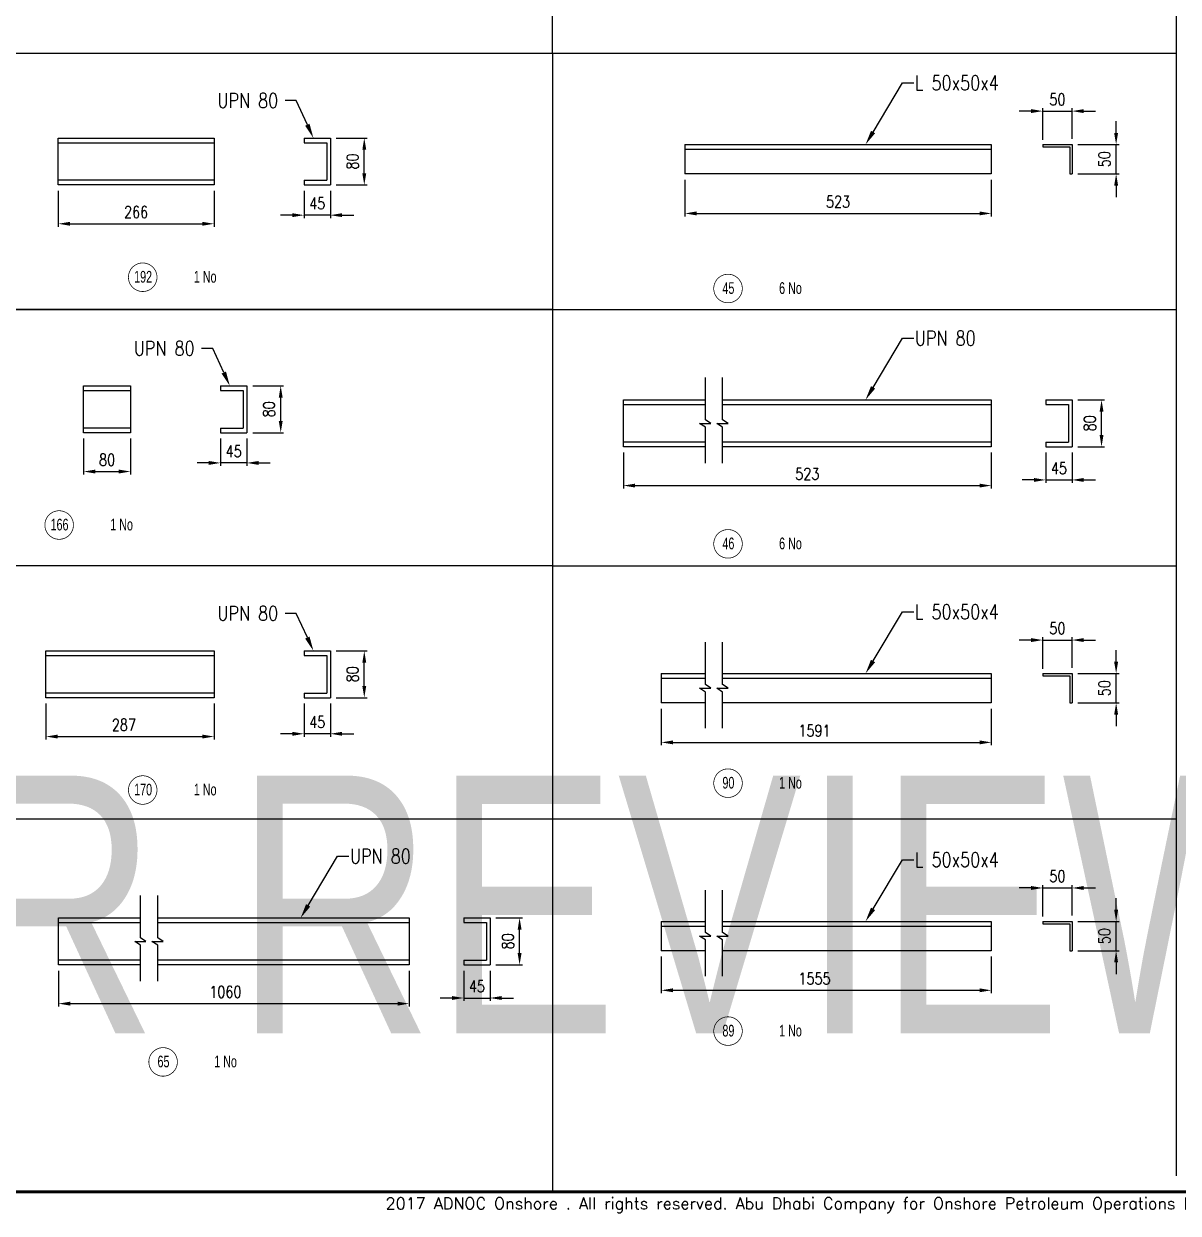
# Model space of a CAD drawing. Header units: millimetres. Extents: x 0 to 16187, y -20471 to 6290.
# Drawn here: x 1614.8 to 2008.9, y 7.7 to 413.8 of the extents above; entities that cross this region are included whole.
import ezdxf
from ezdxf import colors
from ezdxf.entities.mleader import LeaderData, LeaderLine
from ezdxf.enums import TextEntityAlignment as Align
from ezdxf.math import Vec2, Vec3

# ---------------------------------------------------------------- set-up
doc = ezdxf.new("R2018")
doc.units = ezdxf.units.MM
doc.header["$PDSIZE"] = -1
doc.layers.add('BORDER1', color=3, linetype='Continuous')
doc.layers.add('BORDER2', color=7, linetype='Continuous')
doc.styles.add('ROMANC', font='ROMANC', dxfattribs={"height": 5})
doc.styles.add('ROMANS', font='ROMANS.shx', dxfattribs={"width": 0.8})
doc.styles.add('ROMANT', font='ROMANT', dxfattribs={"height": 4})
doc.styles.add('SLDTEXTSTYLE2', font='TXT', dxfattribs={"width": 0.686449})
doc.dimstyles.new('ISO-25', dxfattribs={"dimtxt": 2.5, "dimasz": 2.5, "dimexe": 1.25, "dimexo": 0.625, "dimtad": 1, "dimtxsty": 'Standard', "dimcen": 2.5, "dimadec": 0, "dimazin": 0, "dimtfac": 1, "dimtmove": 0, "dimatfit": 3, "dimfxl": 1, "dimarcsym": 0})

# ---------------------------------------------------------------- blocks, each defined once
blk = doc.blocks.new('*U609')
at = {"layer": 'BORDER1', "color": 154, "true_color": 0x1859a9, "const_width": 1}
blk.add_lwpolyline([(1.81, 811), (1144, 811), (1144, 0), (0, 0), (0, 811)], close=True, dxfattribs=at)
at = {"layer": 'BORDER2', "color": 154, "true_color": 0x1859a9, "style": 'ROMANS'}
blk.add_text('2017 ADNOC Onshore . All rights reserved. Abu Dhabi Company for Onshore Petroleum Operations Ltd. Restricted Circulation', height=4, dxfattribs=at).set_placement((489.5, -2), align=Align.TOP_CENTER)
at = {"layer": 'BORDER2', "flags": 8}
for tag, height, style, p in [('REV-A', 3.24, 'ROMANS', (986.93, 140.25)), ('RE-A', 8.06, 'ROMANT', (1084.63, 7.17))]:
    blk.add_attdef(tag, text='', height=height, dxfattribs=dict(at, style=style)).set_placement(p, align=Align.CENTER)
at = {"layer": 'BORDER2', "style": 'ROMANS', "width": 3.830216}
blk.add_attdef('DATE-A', text='', height=3.24, dxfattribs=at).set_placement((995.51, 140.25), (1008.51, 140.25), align=Align.FIT)
at = {"layer": 'BORDER2'}
for tag, height, style, p in [('DRN-A', 3.24, 'ROMANS', (1018.38, 140.25)), ('CHD-A', 3.24, 'ROMANS', (1032.35, 140.25)), ('APD-A', 3.24, 'ROMANS', (1046.64, 140.25)), ('CONS_CONT_VEND', 4.2, 'ROMANC', (1061.39, 72.83))]:
    blk.add_attdef(tag, text='', height=height, dxfattribs=dict(at, style=style)).set_placement(p, align=Align.CENTER)
at = {"layer": 'BORDER2', "style": 'ROMANS', "width": 0.8}
for tag, p, height in [('1:X', (997.23, 122.55), 3.5), ('LOC', (1042.74, 122.55), 3.5), ('PROJ_NO', (1118.64, 122.55), 3.5), ('CONS_DRG_NO', (1011, 63), 3)]:
    blk.add_attdef(tag, p, '', height=height, dxfattribs=at)
at = {"layer": 'BORDER2', "lineweight": 30, "width": 0.8, "flags": 104}
blk.add_attdef('COMMENTS-A', text='', height=2.2, dxfattribs=at).set_placement((1055.21, 142.07), align=Align.MIDDLE_LEFT)
at = {"layer": 'BORDER2', "style": 'ROMANS', "width": 0.8}
for tag, p in [('PROJECT_TITLE_1', (1061.07, 55.35)), ('PROJECT_TITLE_2', (1061.07, 49.3))]:
    blk.add_attdef(tag, text='', height=3.5, dxfattribs=at).set_placement(p, align=Align.MIDDLE)
at = {"layer": 'BORDER2', "style": 'ROMANT', "width": 0.8}
for tag, p in [('DRG_TITLE_1', (1061.07, 36.31)), ('DRG_TITLE_2', (1061.07, 28.31)), ('DRG_TITLE_3', (1061.07, 20.31))]:
    blk.add_attdef(tag, text='', height=5, dxfattribs=at).set_placement(p, align=Align.CENTER)
at = {"layer": 'BORDER2', "style": 'ROMANT'}
for tag, p in [('AR', (995, 7.17)), ('PA', (1011.74, 7.17)), ('DC', (1028.45, 7.17)), ('TS', (1120.84, 7.17))]:
    blk.add_attdef(tag, p, '', height=8.06, dxfattribs=at)
for tag, p in [('SRNO', (1074.7, 7.17)), ('SH', (1115.8, 7.18))]:
    blk.add_attdef(tag, text='', height=8.06, dxfattribs=at).set_placement(p, align=Align.RIGHT)
at = {"layer": 'BORDER2', "style": 'ROMANS', "flags": 2}
blk.add_attdef('TB_VERSION', text='', height=2, dxfattribs=at).set_placement((1, -1), align=Align.TOP_LEFT)
blk = doc.blocks.new('*D5364')
at = {"color": 0, "lineweight": -2}
for p, q in [((1626.57, 356.73), (1626.57, 344.48)), ((1679.77, 356.73), (1679.77, 344.48)), ((1630.57, 345.48), (1675.77, 345.48))]:
    blk.add_line(p, q, dxfattribs=at)
at = {"color": 0}
for points in [[(1630.57, 346.15), (1630.57, 344.82), (1626.57, 345.48)], [(1675.77, 344.82), (1675.77, 346.15), (1679.77, 345.48)]]:
    blk.add_solid(points, dxfattribs=at)
at = {"layer": 'Defpoints', "color": 0}
for p in [(1626.57, 358.73), (1679.77, 358.73), (1679.77, 345.48)]:
    blk.add_point(p, dxfattribs=at)
at = {"color": 0, "insert": (1653.17, 349.48), "char_height": 4, "attachment_point": 5, "style": 'ROMANS'}
blk.add_mtext('266', dxfattribs=at)
blk = doc.blocks.new('*D5365')
at = {"color": 0, "lineweight": -2}
for p, q in [((1710.49, 356.73), (1710.49, 347.42)), ((1719.49, 356.73), (1719.49, 347.42)), ((1706.49, 348.42), (1702.49, 348.42)), ((1719.49, 348.42), (1710.49, 348.42)), ((1723.49, 348.42), (1727.49, 348.42))]:
    blk.add_line(p, q, dxfattribs=at)
at = {"color": 0}
for points in [[(1706.49, 347.76), (1706.49, 349.09), (1710.49, 348.42)], [(1723.49, 349.09), (1723.49, 347.76), (1719.49, 348.42)]]:
    blk.add_solid(points, dxfattribs=at)
at = {"layer": 'Defpoints', "color": 0}
for p in [(1710.49, 358.73), (1719.49, 358.73), (1710.49, 348.42)]:
    blk.add_point(p, dxfattribs=at)
at = {"color": 0, "insert": (1714.99, 352.42), "char_height": 4, "attachment_point": 5, "style": 'ROMANS'}
blk.add_mtext('45', dxfattribs=at)
blk = doc.blocks.new('*D5366')
at = {"color": 0, "lineweight": -2}
for p, q in [((1721.49, 374.73), (1732.05, 374.73)), ((1731.05, 362.73), (1731.05, 370.73)), ((1721.49, 358.73), (1732.05, 358.73))]:
    blk.add_line(p, q, dxfattribs=at)
at = {"color": 0}
for points in [[(1731.72, 370.73), (1730.39, 370.73), (1731.05, 374.73)], [(1730.39, 362.73), (1731.72, 362.73), (1731.05, 358.73)]]:
    blk.add_solid(points, dxfattribs=at)
at = {"layer": 'Defpoints', "color": 0}
for p in [(1719.49, 374.73), (1731.05, 374.73), (1719.49, 358.73)]:
    blk.add_point(p, dxfattribs=at)
at = {"color": 0, "insert": (1727.05, 366.73), "char_height": 4, "attachment_point": 5, "rotation": 90, "style": 'ROMANS'}
blk.add_mtext('80', dxfattribs=at)
blk = doc.blocks.new('*D5367')
at = {"color": 0, "lineweight": -2}
for p, q in [((1635.24, 272.14), (1635.24, 259.89)), ((1651.24, 272.14), (1651.24, 259.89)), ((1639.24, 260.89), (1647.24, 260.89))]:
    blk.add_line(p, q, dxfattribs=at)
at = {"color": 0}
for points in [[(1639.24, 261.55), (1639.24, 260.22), (1635.24, 260.89)], [(1647.24, 260.22), (1647.24, 261.55), (1651.24, 260.89)]]:
    blk.add_solid(points, dxfattribs=at)
at = {"layer": 'Defpoints', "color": 0}
for p in [(1635.24, 274.14), (1651.24, 274.14), (1651.24, 260.89)]:
    blk.add_point(p, dxfattribs=at)
at = {"color": 0, "insert": (1643.24, 264.89), "char_height": 4, "attachment_point": 5, "style": 'ROMANS'}
blk.add_mtext('80', dxfattribs=at)
blk = doc.blocks.new('*D5368')
at = {"color": 0, "lineweight": -2}
for p, q in [((1681.96, 272.14), (1681.96, 262.83)), ((1690.96, 272.14), (1690.96, 262.83)), ((1677.96, 263.83), (1673.96, 263.83)), ((1690.96, 263.83), (1681.96, 263.83)), ((1694.96, 263.83), (1698.96, 263.83))]:
    blk.add_line(p, q, dxfattribs=at)
at = {"color": 0}
for points in [[(1677.96, 263.16), (1677.96, 264.49), (1681.96, 263.83)], [(1694.96, 264.49), (1694.96, 263.16), (1690.96, 263.83)]]:
    blk.add_solid(points, dxfattribs=at)
at = {"layer": 'Defpoints', "color": 0}
for p in [(1681.96, 274.14), (1690.96, 274.14), (1681.96, 263.83)]:
    blk.add_point(p, dxfattribs=at)
at = {"color": 0, "insert": (1686.46, 267.83), "char_height": 4, "attachment_point": 5, "style": 'ROMANS'}
blk.add_mtext('45', dxfattribs=at)
blk = doc.blocks.new('*D5369')
at = {"color": 0, "lineweight": -2}
for p, q in [((1692.96, 290.14), (1703.52, 290.14)), ((1702.52, 278.14), (1702.52, 286.14)), ((1692.96, 274.14), (1703.52, 274.14))]:
    blk.add_line(p, q, dxfattribs=at)
at = {"color": 0}
for points in [[(1703.19, 286.14), (1701.86, 286.14), (1702.52, 290.14)], [(1701.86, 278.14), (1703.19, 278.14), (1702.52, 274.14)]]:
    blk.add_solid(points, dxfattribs=at)
at = {"layer": 'Defpoints', "color": 0}
for p in [(1690.96, 290.14), (1702.52, 290.14), (1690.96, 274.14)]:
    blk.add_point(p, dxfattribs=at)
at = {"color": 0, "insert": (1698.52, 282.14), "char_height": 4, "attachment_point": 5, "rotation": 90, "style": 'ROMANS'}
blk.add_mtext('80', dxfattribs=at)
blk = doc.blocks.new('*D5370')
at = {"color": 0, "lineweight": -2}
for p, q in [((1622.37, 181.66), (1622.37, 169.41)), ((1679.77, 181.66), (1679.77, 169.41)), ((1626.37, 170.41), (1675.77, 170.41))]:
    blk.add_line(p, q, dxfattribs=at)
at = {"color": 0}
for points in [[(1626.37, 171.07), (1626.37, 169.74), (1622.37, 170.41)], [(1675.77, 169.74), (1675.77, 171.07), (1679.77, 170.41)]]:
    blk.add_solid(points, dxfattribs=at)
at = {"layer": 'Defpoints', "color": 0}
for p in [(1622.37, 183.66), (1679.77, 183.66), (1679.77, 170.41)]:
    blk.add_point(p, dxfattribs=at)
at = {"color": 0, "insert": (1648.97, 174.41), "char_height": 4, "attachment_point": 5, "style": 'ROMANS'}
blk.add_mtext('287', dxfattribs=at)
blk = doc.blocks.new('*D5371')
at = {"color": 0, "lineweight": -2}
for p, q in [((1710.49, 181.66), (1710.49, 170.35)), ((1719.49, 181.66), (1719.49, 170.35)), ((1706.49, 171.35), (1702.49, 171.35)), ((1719.49, 171.35), (1710.49, 171.35)), ((1723.49, 171.35), (1727.49, 171.35))]:
    blk.add_line(p, q, dxfattribs=at)
at = {"color": 0}
for points in [[(1706.49, 170.68), (1706.49, 172.02), (1710.49, 171.35)], [(1723.49, 172.02), (1723.49, 170.68), (1719.49, 171.35)]]:
    blk.add_solid(points, dxfattribs=at)
at = {"layer": 'Defpoints', "color": 0}
for p in [(1710.49, 183.66), (1719.49, 183.66), (1710.49, 171.35)]:
    blk.add_point(p, dxfattribs=at)
at = {"color": 0, "insert": (1714.99, 175.35), "char_height": 4, "attachment_point": 5, "style": 'ROMANS'}
blk.add_mtext('45', dxfattribs=at)
blk = doc.blocks.new('*D5372')
at = {"color": 0, "lineweight": -2}
for p, q in [((1721.49, 199.66), (1732.05, 199.66)), ((1731.05, 187.66), (1731.05, 195.66)), ((1721.49, 183.66), (1732.05, 183.66))]:
    blk.add_line(p, q, dxfattribs=at)
at = {"color": 0}
for points in [[(1731.72, 195.66), (1730.39, 195.66), (1731.05, 199.66)], [(1730.39, 187.66), (1731.72, 187.66), (1731.05, 183.66)]]:
    blk.add_solid(points, dxfattribs=at)
at = {"layer": 'Defpoints', "color": 0}
for p in [(1719.49, 199.66), (1731.05, 199.66), (1719.49, 183.66)]:
    blk.add_point(p, dxfattribs=at)
at = {"color": 0, "insert": (1727.05, 191.66), "char_height": 4, "attachment_point": 5, "rotation": 90, "style": 'ROMANS'}
blk.add_mtext('80', dxfattribs=at)
blk = doc.blocks.new('*D5495')
at = {"color": 0, "lineweight": -2}
for p, q in [((1626.65, 90.47), (1626.65, 78.22)), ((1746.43, 90.47), (1746.43, 78.22)), ((1630.65, 79.22), (1742.43, 79.22))]:
    blk.add_line(p, q, dxfattribs=at)
at = {"color": 0}
for points in [[(1630.65, 79.88), (1630.65, 78.55), (1626.65, 79.22)], [(1742.43, 78.55), (1742.43, 79.88), (1746.43, 79.22)]]:
    blk.add_solid(points, dxfattribs=at)
at = {"layer": 'Defpoints', "color": 0}
for p in [(1626.65, 92.47), (1746.43, 92.47), (1746.43, 79.22)]:
    blk.add_point(p, dxfattribs=at)
at = {"color": 0, "insert": (1683.63, 83.22), "char_height": 4, "attachment_point": 5, "style": 'ROMANS'}
blk.add_mtext('1060', dxfattribs=at)
blk = doc.blocks.new('*D5496')
at = {"color": 0, "lineweight": -2}
for p, q in [((1776, 108.47), (1785.07, 108.47)), ((1784.07, 96.47), (1784.07, 104.47)), ((1776, 92.47), (1785.07, 92.47))]:
    blk.add_line(p, q, dxfattribs=at)
at = {"color": 0}
for points in [[(1784.74, 104.47), (1783.41, 104.47), (1784.07, 108.47)], [(1783.41, 96.47), (1784.74, 96.47), (1784.07, 92.47)]]:
    blk.add_solid(points, dxfattribs=at)
at = {"layer": 'Defpoints', "color": 0}
for p in [(1774, 108.47), (1784.07, 108.47), (1774, 92.47)]:
    blk.add_point(p, dxfattribs=at)
at = {"color": 0, "insert": (1780.07, 100.47), "char_height": 4, "attachment_point": 5, "rotation": 90, "style": 'ROMANS'}
blk.add_mtext('80', dxfattribs=at)
blk = doc.blocks.new('*D5497')
at = {"color": 0, "lineweight": -2}
for p, q in [((1765, 90.47), (1765, 80.14)), ((1774, 90.47), (1774, 80.14)), ((1761, 81.14), (1757, 81.14)), ((1765, 81.14), (1774, 81.14)), ((1778, 81.14), (1782, 81.14))]:
    blk.add_line(p, q, dxfattribs=at)
at = {"color": 0}
for points in [[(1761, 80.48), (1761, 81.81), (1765, 81.14)], [(1778, 81.81), (1778, 80.48), (1774, 81.14)]]:
    blk.add_solid(points, dxfattribs=at)
at = {"layer": 'Defpoints', "color": 0}
for p in [(1765, 92.47), (1774, 92.47), (1774, 81.14)]:
    blk.add_point(p, dxfattribs=at)
at = {"color": 0, "insert": (1769.5, 85.14), "char_height": 4, "attachment_point": 5, "style": 'ROMANS'}
blk.add_mtext('45', dxfattribs=at)
blk = doc.blocks.new('*D5515')
at = {"color": 0, "lineweight": -2}
for p, q in [((1819.51, 267.34), (1819.51, 255.09)), ((1945.11, 267.34), (1945.11, 255.09)), ((1823.51, 256.09), (1941.11, 256.09))]:
    blk.add_line(p, q, dxfattribs=at)
at = {"color": 0}
for points in [[(1823.51, 256.76), (1823.51, 255.43), (1819.51, 256.09)], [(1941.11, 255.43), (1941.11, 256.76), (1945.11, 256.09)]]:
    blk.add_solid(points, dxfattribs=at)
at = {"layer": 'Defpoints', "color": 0}
for p in [(1819.51, 269.34), (1945.11, 269.34), (1945.11, 256.09)]:
    blk.add_point(p, dxfattribs=at)
at = {"color": 0, "insert": (1882.31, 260.09), "char_height": 4, "attachment_point": 5, "style": 'ROMANS'}
blk.add_mtext('523', dxfattribs=at)
blk = doc.blocks.new('*D5516')
at = {"color": 0, "lineweight": -2}
for p, q in [((1974.68, 285.34), (1983.75, 285.34)), ((1982.75, 273.34), (1982.75, 281.34)), ((1974.68, 269.34), (1983.75, 269.34))]:
    blk.add_line(p, q, dxfattribs=at)
at = {"color": 0}
for points in [[(1983.42, 281.34), (1982.09, 281.34), (1982.75, 285.34)], [(1982.09, 273.34), (1983.42, 273.34), (1982.75, 269.34)]]:
    blk.add_solid(points, dxfattribs=at)
at = {"layer": 'Defpoints', "color": 0}
for p in [(1972.68, 285.34), (1982.75, 285.34), (1972.68, 269.34)]:
    blk.add_point(p, dxfattribs=at)
at = {"color": 0, "insert": (1978.75, 277.34), "char_height": 4, "attachment_point": 5, "rotation": 90, "style": 'ROMANS'}
blk.add_mtext('80', dxfattribs=at)
blk = doc.blocks.new('*D5517')
at = {"color": 0, "lineweight": -2}
for p, q in [((1963.68, 267.34), (1963.68, 257.02)), ((1972.68, 267.34), (1972.68, 257.02)), ((1959.68, 258.02), (1955.68, 258.02)), ((1963.68, 258.02), (1972.68, 258.02)), ((1976.68, 258.02), (1980.68, 258.02))]:
    blk.add_line(p, q, dxfattribs=at)
at = {"color": 0}
for points in [[(1959.68, 257.35), (1959.68, 258.69), (1963.68, 258.02)], [(1976.68, 258.69), (1976.68, 257.35), (1972.68, 258.02)]]:
    blk.add_solid(points, dxfattribs=at)
at = {"layer": 'Defpoints', "color": 0}
for p in [(1963.68, 269.34), (1972.68, 269.34), (1972.68, 258.02)]:
    blk.add_point(p, dxfattribs=at)
at = {"color": 0, "insert": (1968.18, 262.02), "char_height": 4, "attachment_point": 5, "style": 'ROMANS'}
blk.add_mtext('45', dxfattribs=at)
blk = doc.blocks.new('*D5518')
at = {"color": 0, "lineweight": -2}
for p, q in [((1840.51, 360.52), (1840.51, 348.01)), ((1945.11, 360.52), (1945.11, 348.01)), ((1844.51, 349.01), (1941.11, 349.01))]:
    blk.add_line(p, q, dxfattribs=at)
at = {"color": 0}
for points in [[(1844.51, 349.68), (1844.51, 348.35), (1840.51, 349.01)], [(1941.11, 348.35), (1941.11, 349.68), (1945.11, 349.01)]]:
    blk.add_solid(points, dxfattribs=at)
at = {"layer": 'Defpoints', "color": 0}
for p in [(1840.51, 362.52), (1945.11, 362.52), (1945.11, 349.01)]:
    blk.add_point(p, dxfattribs=at)
at = {"color": 0, "insert": (1892.81, 353.01), "char_height": 4, "attachment_point": 5, "style": 'ROMANS'}
blk.add_mtext('523', dxfattribs=at)
blk = doc.blocks.new('*D5519')
at = {"color": 0, "lineweight": -2}
for p, q in [((1987.73, 376.52), (1987.73, 380.52)), ((1974.68, 372.52), (1988.73, 372.52)), ((1987.73, 362.52), (1987.73, 372.52)), ((1974.68, 362.52), (1988.73, 362.52)), ((1987.73, 358.52), (1987.73, 354.52))]:
    blk.add_line(p, q, dxfattribs=at)
at = {"color": 0}
for points in [[(1987.06, 376.52), (1988.4, 376.52), (1987.73, 372.52)], [(1988.4, 358.52), (1987.06, 358.52), (1987.73, 362.52)]]:
    blk.add_solid(points, dxfattribs=at)
at = {"layer": 'Defpoints', "color": 0}
for p in [(1972.68, 372.52), (1987.73, 372.52), (1972.68, 362.52)]:
    blk.add_point(p, dxfattribs=at)
at = {"color": 0, "insert": (1983.73, 367.52), "char_height": 4, "attachment_point": 5, "rotation": 90, "style": 'ROMANS'}
blk.add_mtext('50', dxfattribs=at)
blk = doc.blocks.new('*D5520')
at = {"color": 0, "lineweight": -2}
for p, q in [((1958.68, 383.95), (1954.68, 383.95)), ((1962.68, 374.17), (1962.68, 384.95)), ((1962.68, 383.95), (1972.68, 383.95)), ((1972.68, 374.52), (1972.68, 384.95)), ((1976.68, 383.95), (1980.68, 383.95))]:
    blk.add_line(p, q, dxfattribs=at)
at = {"color": 0}
for points in [[(1958.68, 383.28), (1958.68, 384.62), (1962.68, 383.95)], [(1976.68, 384.62), (1976.68, 383.28), (1972.68, 383.95)]]:
    blk.add_solid(points, dxfattribs=at)
at = {"layer": 'Defpoints', "color": 0}
for p in [(1972.68, 383.95), (1962.68, 372.17), (1972.68, 372.52)]:
    blk.add_point(p, dxfattribs=at)
at = {"color": 0, "insert": (1967.68, 387.95), "char_height": 4, "attachment_point": 5, "style": 'ROMANS'}
blk.add_mtext('50', dxfattribs=at)
blk = doc.blocks.new('*D5522')
at = {"color": 0, "lineweight": -2}
for p, q in [((1832.46, 179.92), (1832.46, 167.42)), ((1945.11, 179.92), (1945.11, 167.42)), ((1836.46, 168.42), (1941.11, 168.42))]:
    blk.add_line(p, q, dxfattribs=at)
at = {"color": 0}
for points in [[(1836.46, 169.08), (1836.46, 167.75), (1832.46, 168.42)], [(1941.11, 167.75), (1941.11, 169.08), (1945.11, 168.42)]]:
    blk.add_solid(points, dxfattribs=at)
at = {"layer": 'Defpoints', "color": 0}
for p in [(1832.46, 181.92), (1945.11, 181.92), (1945.11, 168.42)]:
    blk.add_point(p, dxfattribs=at)
at = {"color": 0, "insert": (1884.76, 172.42), "char_height": 4, "attachment_point": 5, "style": 'ROMANS'}
blk.add_mtext('1591', dxfattribs=at)
blk = doc.blocks.new('*D5523')
at = {"color": 0, "lineweight": -2}
for p, q in [((1987.73, 195.92), (1987.73, 199.92)), ((1974.68, 191.92), (1988.73, 191.92)), ((1987.73, 181.92), (1987.73, 191.92)), ((1974.68, 181.92), (1988.73, 181.92)), ((1987.73, 177.92), (1987.73, 173.92))]:
    blk.add_line(p, q, dxfattribs=at)
at = {"color": 0}
for points in [[(1987.06, 195.92), (1988.4, 195.92), (1987.73, 191.92)], [(1988.4, 177.92), (1987.06, 177.92), (1987.73, 181.92)]]:
    blk.add_solid(points, dxfattribs=at)
at = {"layer": 'Defpoints', "color": 0}
for p in [(1972.68, 191.92), (1987.73, 191.92), (1972.68, 181.92)]:
    blk.add_point(p, dxfattribs=at)
at = {"color": 0, "insert": (1983.73, 186.92), "char_height": 4, "attachment_point": 5, "rotation": 90, "style": 'ROMANS'}
blk.add_mtext('50', dxfattribs=at)
blk = doc.blocks.new('*D5524')
at = {"color": 0, "lineweight": -2}
for p, q in [((1958.68, 203.35), (1954.68, 203.35)), ((1962.68, 193.57), (1962.68, 204.35)), ((1962.68, 203.35), (1972.68, 203.35)), ((1972.68, 193.92), (1972.68, 204.35)), ((1976.68, 203.35), (1980.68, 203.35))]:
    blk.add_line(p, q, dxfattribs=at)
at = {"color": 0}
for points in [[(1958.68, 202.68), (1958.68, 204.02), (1962.68, 203.35)], [(1976.68, 204.02), (1976.68, 202.68), (1972.68, 203.35)]]:
    blk.add_solid(points, dxfattribs=at)
at = {"layer": 'Defpoints', "color": 0}
for p in [(1972.68, 203.35), (1962.68, 191.57), (1972.68, 191.92)]:
    blk.add_point(p, dxfattribs=at)
at = {"color": 0, "insert": (1967.68, 207.35), "char_height": 4, "attachment_point": 5, "style": 'ROMANS'}
blk.add_mtext('50', dxfattribs=at)
blk = doc.blocks.new('*D5525')
at = {"color": 0, "lineweight": -2}
for p, q in [((1832.46, 95.28), (1832.46, 82.77)), ((1945.11, 95.28), (1945.11, 82.77)), ((1836.46, 83.77), (1941.11, 83.77))]:
    blk.add_line(p, q, dxfattribs=at)
at = {"color": 0}
for points in [[(1836.46, 84.44), (1836.46, 83.11), (1832.46, 83.77)], [(1941.11, 83.11), (1941.11, 84.44), (1945.11, 83.77)]]:
    blk.add_solid(points, dxfattribs=at)
at = {"layer": 'Defpoints', "color": 0}
for p in [(1832.46, 97.28), (1945.11, 97.28), (1945.11, 83.77)]:
    blk.add_point(p, dxfattribs=at)
at = {"color": 0, "insert": (1884.76, 87.77), "char_height": 4, "attachment_point": 5, "style": 'ROMANS'}
blk.add_mtext('1555', dxfattribs=at)
blk = doc.blocks.new('*D5526')
at = {"color": 0, "lineweight": -2}
for p, q in [((1987.73, 111.28), (1987.73, 115.28)), ((1974.68, 107.28), (1988.73, 107.28)), ((1987.73, 97.28), (1987.73, 107.28)), ((1974.68, 97.28), (1988.73, 97.28)), ((1987.73, 93.28), (1987.73, 89.28))]:
    blk.add_line(p, q, dxfattribs=at)
at = {"color": 0}
for points in [[(1987.06, 111.28), (1988.4, 111.28), (1987.73, 107.28)], [(1988.4, 93.28), (1987.06, 93.28), (1987.73, 97.28)]]:
    blk.add_solid(points, dxfattribs=at)
at = {"layer": 'Defpoints', "color": 0}
for p in [(1972.68, 107.28), (1987.73, 107.28), (1972.68, 97.28)]:
    blk.add_point(p, dxfattribs=at)
at = {"color": 0, "insert": (1983.73, 102.28), "char_height": 4, "attachment_point": 5, "rotation": 90, "style": 'ROMANS'}
blk.add_mtext('50', dxfattribs=at)
blk = doc.blocks.new('*D5527')
at = {"color": 0, "lineweight": -2}
for p, q in [((1958.68, 118.71), (1954.68, 118.71)), ((1962.68, 108.93), (1962.68, 119.71)), ((1962.68, 118.71), (1972.68, 118.71)), ((1972.68, 109.28), (1972.68, 119.71)), ((1976.68, 118.71), (1980.68, 118.71))]:
    blk.add_line(p, q, dxfattribs=at)
at = {"color": 0}
for points in [[(1958.68, 118.04), (1958.68, 119.38), (1962.68, 118.71)], [(1976.68, 119.38), (1976.68, 118.04), (1972.68, 118.71)]]:
    blk.add_solid(points, dxfattribs=at)
at = {"layer": 'Defpoints', "color": 0}
for p in [(1972.68, 118.71), (1962.68, 106.93), (1972.68, 107.28)]:
    blk.add_point(p, dxfattribs=at)
at = {"color": 0, "insert": (1967.68, 122.71), "char_height": 4, "attachment_point": 5, "style": 'ROMANS'}
blk.add_mtext('50', dxfattribs=at)

msp = doc.modelspace()

# ---------------------------------------------------------------- linework, layer by layer
for p, q in [((2008.1946, 826), (2008.1946, 20.43831)), ((1795.30038, 403.75325), (2008.1946, 403.75325)), ((1710.4861, 374.73261), (1719.4861, 374.73261)), ((1710.4861, 374.73261), (1710.4861, 373.13261)), ((1719.4861, 374.73261), (1719.4861, 358.73261)), ((1626.56782, 373.13261), (1679.76782, 373.13261)), ((1710.4861, 373.13261), (1718.2861, 373.13261)), ((1718.2861, 373.13261), (1718.2861, 360.33261)), ((1840.51262, 372.52125), (1945.11262, 372.52125)), ((1840.51262, 372.52125), (1840.51262, 362.52125)), ((1840.51262, 370.92125), (1945.11262, 370.92125)), ((1945.11262, 372.52125), (1945.11262, 362.52125)), ((1962.68028, 372.52125), (1972.68028, 372.52125)), ((1962.68028, 372.52125), (1962.68028, 371.72125)), ((1962.68028, 371.72125), (1971.88028, 371.72125)), ((1971.88028, 371.72125), (1971.88028, 362.52125)), ((1972.68028, 372.52125), (1972.68028, 362.52125)), ((1945.11262, 362.52125), (1840.51262, 362.52125)), ((1971.88028, 362.52125), (1972.68028, 362.52125)), ((1679.76782, 360.33261), (1626.56782, 360.33261)), ((1710.4861, 360.33261), (1718.2861, 360.33261)), ((1710.4861, 360.33261), (1710.4861, 358.73261)), ((1710.4861, 358.73261), (1719.4861, 358.73261)), ((1795.30038, 316.21507), (2008.1946, 316.21507)), ((1847.51573, 278.59204), (1847.51573, 293.02396)), ((1853.37633, 278.59204), (1853.37633, 293.02396)), ((1635.2377, 288.53577), (1651.2377, 288.53577)), ((1681.95598, 290.13577), (1690.95598, 290.13577)), ((1681.95598, 290.13577), (1681.95598, 288.53577)), ((1681.95598, 288.53577), (1689.75598, 288.53577)), ((1689.75598, 288.53577), (1689.75598, 275.73577)), ((1690.95598, 290.13577), (1690.95598, 274.13577)), ((1963.68028, 285.34405), (1972.68028, 285.34405)), ((1963.68028, 285.34405), (1963.68028, 283.74405)), ((1972.68028, 285.34405), (1972.68028, 269.34405)), ((1819.51262, 283.74405), (1847.51573, 283.74405)), ((1853.37633, 283.74405), (1945.11262, 283.74405)), ((1963.68028, 283.74405), (1971.48028, 283.74405)), ((1971.48028, 283.74405), (1971.48028, 270.94405)), ((1847.51573, 276.02358), (1845.5482, 277.33757)), ((1845.5482, 277.33757), (1849.38367, 277.33757)), ((1849.38367, 277.33757), (1847.51573, 278.59204)), ((1853.37633, 276.02358), (1851.4088, 277.33757)), ((1851.4088, 277.33757), (1855.24427, 277.33757)), ((1855.24427, 277.33757), (1853.37633, 278.59204)), ((1651.2377, 275.73577), (1635.2377, 275.73577)), ((1681.95598, 275.73577), (1689.75598, 275.73577)), ((1681.95598, 275.73577), (1681.95598, 274.13577)), ((1681.95598, 274.13577), (1690.95598, 274.13577)), ((1847.51573, 263.72098), (1847.51573, 276.02358)), ((1853.37633, 263.72098), (1853.37633, 276.02358)), ((1847.51573, 270.94405), (1819.51262, 270.94405)), ((1945.11262, 270.94405), (1853.37633, 270.94405)), ((1963.68028, 270.94405), (1971.48028, 270.94405)), ((1963.68028, 270.94405), (1963.68028, 269.34405)), ((1963.68028, 269.34405), (1972.68028, 269.34405)), ((1795.30038, 228.67688), (1795.30038, 15)), ((1795.30038, 228.67688), (2008.1946, 228.67688)), ((1710.4861, 199.65624), (1719.4861, 199.65624)), ((1710.4861, 199.65624), (1710.4861, 198.05624)), ((1719.4861, 199.65624), (1719.4861, 183.65624)), ((1847.51573, 188.16195), (1847.51573, 202.59387)), ((1853.37633, 188.16195), (1853.37633, 202.59387)), ((1622.36782, 198.05624), (1679.76782, 198.05624)), ((1710.4861, 198.05624), (1718.2861, 198.05624)), ((1718.2861, 198.05624), (1718.2861, 185.25624)), ((1832.45802, 191.92229), (1847.51573, 191.92229)), ((1832.45802, 191.92229), (1832.45802, 181.92229)), ((1853.37633, 191.92229), (1945.11262, 191.92229)), ((1945.11262, 191.92229), (1945.11262, 181.92229)), ((1962.68028, 191.92229), (1972.68028, 191.92229)), ((1962.68028, 191.92229), (1962.68028, 191.12229)), ((1962.68028, 191.12229), (1971.88028, 191.12229)), ((1971.88028, 191.12229), (1971.88028, 181.92229)), ((1972.68028, 191.92229), (1972.68028, 181.92229)), ((1832.45802, 190.32229), (1847.51573, 190.32229)), ((1847.51573, 185.59348), (1845.5482, 186.90748)), ((1845.5482, 186.90748), (1849.38367, 186.90748)), ((1849.38367, 186.90748), (1847.51573, 188.16195)), ((1853.37633, 185.59348), (1851.4088, 186.90748)), ((1851.4088, 186.90748), (1855.24427, 186.90748)), ((1853.37633, 190.32229), (1945.11262, 190.32229)), ((1855.24427, 186.90748), (1853.37633, 188.16195)), ((1679.76782, 185.25624), (1622.36782, 185.25624)), ((1710.4861, 185.25624), (1718.2861, 185.25624)), ((1710.4861, 185.25624), (1710.4861, 183.65624)), ((1710.4861, 183.65624), (1719.4861, 183.65624)), ((1847.51573, 173.29089), (1847.51573, 185.59348)), ((1853.37633, 173.29089), (1853.37633, 185.59348)), ((1847.51573, 181.92229), (1832.45802, 181.92229)), ((1945.11262, 181.92229), (1853.37633, 181.92229)), ((1971.88028, 181.92229), (1972.68028, 181.92229)), ((1607.7395, 142.31875), (1795.30038, 142.31875)), ((1795.30038, 142.31875), (2008.1946, 142.31875)), ((1847.51573, 103.52157), (1847.51573, 117.95348)), ((1853.37633, 103.52157), (1853.37633, 117.95348)), ((1654.65629, 101.71558), (1654.65629, 116.14749)), ((1660.51688, 101.71558), (1660.51688, 116.14749)), ((1626.65318, 106.86759), (1654.65629, 106.86759)), ((1660.51688, 106.86759), (1746.43239, 106.86759)), ((1765.00005, 108.46759), (1774.00005, 108.46759)), ((1765.00005, 108.46759), (1765.00005, 106.86759)), ((1765.00005, 106.86759), (1772.80005, 106.86759)), ((1772.80005, 106.86759), (1772.80005, 94.06759)), ((1774.00005, 108.46759), (1774.00005, 92.46759)), ((1832.45802, 107.28191), (1847.51573, 107.28191)), ((1832.45802, 107.28191), (1832.45802, 97.28191)), ((1832.45802, 105.68191), (1847.51573, 105.68191)), ((1853.37633, 107.28191), (1945.11262, 107.28191)), ((1853.37633, 105.68191), (1945.11262, 105.68191)), ((1945.11262, 107.28191), (1945.11262, 97.28191)), ((1962.68028, 107.28191), (1972.68028, 107.28191)), ((1962.68028, 107.28191), (1962.68028, 106.48191)), ((1962.68028, 106.48191), (1971.88028, 106.48191)), ((1971.88028, 106.48191), (1971.88028, 97.28191)), ((1972.68028, 107.28191), (1972.68028, 97.28191)), ((1656.52423, 100.4611), (1654.65629, 101.71558)), ((1662.38483, 100.4611), (1660.51688, 101.71558)), ((1847.51573, 100.9531), (1845.5482, 102.26709)), ((1845.5482, 102.26709), (1849.38367, 102.26709)), ((1849.38367, 102.26709), (1847.51573, 103.52157)), ((1853.37633, 100.9531), (1851.4088, 102.26709)), ((1851.4088, 102.26709), (1855.24427, 102.26709)), ((1855.24427, 102.26709), (1853.37633, 103.52157)), ((1654.65629, 99.14711), (1652.68876, 100.4611)), ((1652.68876, 100.4611), (1656.52423, 100.4611)), ((1654.65629, 86.84451), (1654.65629, 99.14711)), ((1660.51688, 99.14711), (1658.54935, 100.4611)), ((1658.54935, 100.4611), (1662.38483, 100.4611)), ((1660.51688, 86.84451), (1660.51688, 99.14711)), ((1847.51573, 88.6505), (1847.51573, 100.9531)), ((1853.37633, 88.6505), (1853.37633, 100.9531)), ((1654.65629, 94.06759), (1626.65318, 94.06759)), ((1746.43239, 94.06759), (1660.51688, 94.06759)), ((1765.00005, 94.06759), (1772.80005, 94.06759)), ((1765.00005, 94.06759), (1765.00005, 92.46759)), ((1847.51573, 97.28191), (1832.45802, 97.28191)), ((1945.11262, 97.28191), (1853.37633, 97.28191)), ((1971.88028, 97.28191), (1972.68028, 97.28191)), ((1765.00005, 92.46759), (1774.00005, 92.46759))]:
    msp.add_line(p, q)
for points in [[(1795.30038, 509.31494), (1607.7395, 509.31494), (1607.7395, 403.75325), (1795.30038, 403.75325)], [(1607.7395, 403.75325), (1795.30038, 403.75325), (1795.30038, 316.21507), (1607.7395, 316.21507)], [(1626.56782, 374.73261), (1679.76782, 374.73261), (1679.76782, 358.73261), (1626.56782, 358.73261)], [(1607.7395, 316.21507), (1795.30038, 316.21507), (1795.30038, 228.67688), (1607.7395, 228.67688)], [(1635.2377, 290.13577), (1651.2377, 290.13577), (1651.2377, 274.13577), (1635.2377, 274.13577)], [(1622.36782, 199.65624), (1679.76782, 199.65624), (1679.76782, 183.65624), (1622.36782, 183.65624)]]:
    msp.add_lwpolyline(points, close=True)
at = {"color": 2}
for points in [[(1660.28589, 327.22842, 0.25, 0.25, 1), (1650.53589, 327.22842, 0.25, 0.25, 1)], [(1860.10523, 323.37431, 0.25, 0.25, 1), (1850.35523, 323.37431, 0.25, 0.25, 1)], [(1631.75577, 242.63158, 0.25, 0.25, 1), (1622.00577, 242.63158, 0.25, 0.25, 1)], [(1860.10523, 236.19711, 0.25, 0.25, 1), (1850.35523, 236.19711, 0.25, 0.25, 1)], [(1860.10523, 154.48706, 0.25, 0.25, 1), (1850.35523, 154.48706, 0.25, 0.25, 1)], [(1660.28589, 152.15205, 0.25, 0.25, 1), (1650.53589, 152.15205, 0.25, 0.25, 1)], [(1860.10523, 69.84668, 0.25, 0.25, 1), (1850.35523, 69.84668, 0.25, 0.25, 1)], [(1667.24579, 59.32065, 0.25, 0.25, 1), (1657.49579, 59.32065, 0.25, 0.25, 1)]]:
    msp.add_lwpolyline(points, format="xyseb", close=True, dxfattribs=at)
for points in [[(1847.51573, 269.34405), (1819.51262, 269.34405), (1819.51262, 285.34405), (1847.51573, 285.34405)], [(1853.37633, 285.34405), (1945.11262, 285.34405), (1945.11262, 269.34405), (1853.37633, 269.34405)], [(1654.65629, 92.46759), (1626.65318, 92.46759), (1626.65318, 108.46759), (1654.65629, 108.46759)], [(1660.51688, 108.46759), (1746.43239, 108.46759), (1746.43239, 92.46759), (1660.51688, 92.46759)]]:
    msp.add_lwpolyline(points)

# ---------------------------------------------------------------- block references
msp.add_blockref('*U609', (1420.17862, 15))
at = {"layer": 'BORDER1'}
ref = msp.add_blockref('*U609', (30, 15), dxfattribs=at)
lines = msp.add_mtext('\\W0.80000;ISSUED FOR REVIEW\\P', dxfattribs={"layer": 'BORDER2', "insert": (1085.20997, 157.07443), "char_height": 88, "attachment_point": 1})
ref.add_attrib('COMMENTS-A', '', (1085.20997, 157.07443), dxfattribs={"flags": 104}).embed_mtext(lines)

# ---------------------------------------------------------------- texts
at = {"color": 2, "style": 'SLDTEXTSTYLE2', "width": 0.686449}
for s, p in [('192', (1655.54407, 327.38279)), ('1 No', (1676.73463, 327.38279)), ('45', (1855.36341, 323.52869)), ('6 No', (1876.55397, 323.52869)), ('166', (1627.01395, 242.78596)), ('1 No', (1648.20451, 242.78596)), ('46', (1855.36341, 236.35149)), ('6 No', (1876.55397, 236.35149)), ('170', (1655.54407, 152.30643)), ('90', (1855.36341, 154.64144)), ('1 No', (1876.55397, 154.64144)), ('1 No', (1676.73463, 152.30643)), ('89', (1855.36341, 70.00106)), ('1 No', (1876.55397, 70.00106)), ('65', (1662.50397, 59.47502)), ('1 No', (1683.69453, 59.47502))]:
    msp.add_text(s, height=4, dxfattribs=at).set_placement(p, align=Align.MIDDLE_CENTER)

# ---------------------------------------------------------------- dimensions: what is measured, and where the dimension line sits
at = {"color": 1}
for base, p1, p2, picture, middle in [((1972.68028, 383.94934), (1962.68028, 372.17357), (1972.68028, 372.52125), '*D5520', (1967.68028, 383.94934)), ((1945.11262, 349.01406), (1840.51262, 362.52125), (1945.11262, 362.52125), '*D5518', (1892.81262, 349.01406)), ((1679.76782, 345.48247), (1626.56782, 358.73261), (1679.76782, 358.73261), '*D5364', (1653.16782, 345.48247)), ((1710.4861, 348.42252), (1719.4861, 358.73261), (1710.4861, 358.73261), '*D5365', (1714.9861, 348.42252)), ((1651.2377, 260.88563), (1635.2377, 274.13577), (1651.2377, 274.13577), '*D5367', (1643.2377, 260.88563)), ((1681.95598, 263.82568), (1690.95598, 274.13577), (1681.95598, 274.13577), '*D5368', (1686.45598, 263.82568)), ((1972.68028, 203.35038), (1962.68028, 191.57461), (1972.68028, 191.92229), '*D5524', (1967.68028, 203.35038)), ((1679.76782, 170.4061), (1622.36782, 183.65624), (1679.76782, 183.65624), '*D5370', (1648.96782, 170.4061)), ((1710.4861, 171.35053), (1719.4861, 183.65624), (1710.4861, 183.65624), '*D5371', (1714.9861, 171.35053)), ((1972.68028, 118.70999), (1962.68028, 106.93422), (1972.68028, 107.28191), '*D5527', (1967.68028, 118.70999))]:
    dim = msp.add_linear_dim(base=base, p1=p1, p2=p2, dimstyle='ISO-25', override={"dimtxt": 4, "dimasz": 4, "dimexe": 1, "dimexo": 2, "dimgap": 2, "dimlfac": 5, "dimtxsty": 'ROMANS', "dimtix": 1}, dxfattribs=at)
    dim.commit()
    dim.dimension.update_dxf_attribs({"geometry": picture, "text_midpoint": middle, "dimtype": 160})
for base, p1, p2, picture, middle in [((1987.73164, 372.52125), (1972.68028, 362.52125), (1972.68028, 372.52125), '*D5519', (1987.73164, 367.52125)), ((1987.73164, 191.92229), (1972.68028, 181.92229), (1972.68028, 191.92229), '*D5523', (1987.73164, 186.92229)), ((1987.73164, 107.28191), (1972.68028, 97.28191), (1972.68028, 107.28191), '*D5526', (1987.73164, 102.28191))]:
    dim = msp.add_linear_dim(base=base, p1=p1, p2=p2, angle=90, dimstyle='ISO-25', override={"dimtxt": 4, "dimasz": 4, "dimexe": 1, "dimexo": 2, "dimgap": 2, "dimlfac": 5, "dimtxsty": 'ROMANS', "dimtix": 1}, dxfattribs=at)
    dim.commit()
    dim.dimension.update_dxf_attribs({"geometry": picture, "text_midpoint": middle, "dimtype": 160})
for base, p1, p2, picture, middle in [((1731.05427, 374.73261), (1719.4861, 358.73261), (1719.4861, 374.73261), '*D5366', (1727.05427, 366.73261)), ((1702.52415, 290.13577), (1690.95598, 274.13577), (1690.95598, 290.13577), '*D5369', (1698.52415, 282.13577)), ((1982.75225, 285.34405), (1972.68028, 269.34405), (1972.68028, 285.34405), '*D5516', (1978.75225, 277.34405)), ((1731.05427, 199.65624), (1719.4861, 183.65624), (1719.4861, 199.65624), '*D5372', (1727.05427, 191.65624)), ((1784.07201, 108.46759), (1774.00005, 92.46759), (1774.00005, 108.46759), '*D5496', (1780.07201, 100.46759))]:
    dim = msp.add_linear_dim(base=base, p1=p1, p2=p2, angle=90, dimstyle='ISO-25', override={"dimtxt": 4, "dimasz": 4, "dimexe": 1, "dimexo": 2, "dimgap": 2, "dimlfac": 5, "dimtxsty": 'ROMANS', "dimtix": 1}, dxfattribs=at)
    dim.commit()
    dim.dimension.update_dxf_attribs({"geometry": picture, "text_midpoint": middle})
for base, p1, p2, text, picture, middle in [((1945.11262, 256.09392), (1819.51262, 269.34405), (1945.11262, 269.34405), '523', '*D5515', (1882.31262, 256.09392)), ((1945.11262, 168.4151), (1832.45802, 181.92229), (1945.11262, 181.92229), '1591', '*D5522', (1884.75802, 168.4151)), ((1945.11262, 83.77471), (1832.45802, 97.28191), (1945.11262, 97.28191), '1555', '*D5525', (1884.75802, 83.77471)), ((1746.43239, 79.21745), (1626.65318, 92.46759), (1746.43239, 92.46759), '1060', '*D5495', (1683.63239, 79.21745))]:
    dim = msp.add_linear_dim(base=base, p1=p1, p2=p2, text=text, dimstyle='ISO-25', override={"dimtxt": 4, "dimasz": 4, "dimexe": 1, "dimexo": 2, "dimgap": 2, "dimlfac": 5, "dimtxsty": 'ROMANS', "dimtix": 1}, dxfattribs=at)
    dim.commit()
    dim.dimension.update_dxf_attribs({"geometry": picture, "text_midpoint": middle, "dimtype": 160})
for base, p1, p2, picture, middle in [((1972.68028, 258.01936), (1963.68028, 269.34405), (1972.68028, 269.34405), '*D5517', (1968.18028, 262.01936)), ((1774.00005, 81.14289), (1765.00005, 92.46759), (1774.00005, 92.46759), '*D5497', (1769.50005, 85.14289))]:
    dim = msp.add_linear_dim(base=base, p1=p1, p2=p2, dimstyle='ISO-25', override={"dimtxt": 4, "dimasz": 4, "dimexe": 1, "dimexo": 2, "dimgap": 2, "dimlfac": 5, "dimtxsty": 'ROMANS', "dimtix": 1}, dxfattribs=at)
    dim.commit()
    dim.dimension.update_dxf_attribs({"geometry": picture, "text_midpoint": middle})

# ---------------------------------------------------------------- leaders
ml = msp.add_multileader_mtext('Standard', dxfattribs=at)
ml.set_content('UPN 80', color=1, style='ROMANS')
ml.set_leader_properties()
ml.build(insert=Vec2(0, 0))
ml.multileader.update_dxf_attribs({"dogleg_length": 3.84358, "arrow_head_size": 5})
ctx = ml.context
ctx.base_point, ctx.char_height, ctx.arrow_head_size, ctx.landing_gap_size, ctx.plane_origin = Vec3(1534.01125, 391.84278), 5, 5, 0.4, Vec3(52865.90336, -27099.48632)
notes = []
notes.append((ctx, [(0, (1, 1, 0), (1530.16767, 391.84278), (1, 0), 3.84358, [(0, [(1517.54964, 370.75545)], 0, [])])]))
ctx.mtext.insert, ctx.mtext.width = Vec3(1534.41125, 394.34278), 144.3262905
ml = msp.add_multileader_mtext('Standard', dxfattribs=at)
ml.set_content('L 50x50x4', color=1, style='ROMANS')
ml.set_leader_properties()
ml.build(insert=Vec2(0, 0))
ml.multileader.update_dxf_attribs({"dogleg_length": 3.84358, "arrow_head_size": 5})
ctx = ml.context
ctx.base_point, ctx.char_height, ctx.arrow_head_size, ctx.landing_gap_size, ctx.plane_origin = Vec3(1918.64172, 393.60858), 5, 5, 0.4, Vec3(53250.53384, -27097.72051)
notes.append((ctx, [(0, (1, 1, 0), (1914.79815, 393.60858), (1, 0), 3.84358, [(0, [(1902.18012, 372.52125)], 0, [])])]))
ctx.mtext.insert, ctx.mtext.width = Vec3(1919.04172, 396.10858), 144.3262905
ml = msp.add_multileader_mtext('Standard', dxfattribs=at)
ml.set_content('UPN 80', color=1, style='ROMANS')
ml.set_leader_properties()
ml.build(insert=Vec2(0, 0))
ml.multileader.update_dxf_attribs({"dogleg_length": 3.84358, "arrow_head_size": 5})
ctx = ml.context
ctx.base_point, ctx.char_height, ctx.arrow_head_size, ctx.landing_gap_size, ctx.plane_origin = Vec3(1802.1611, 387.55016), 5, 5, 0.4, Vec3(53061.84849, -27095.50916)
notes.append((ctx, [(0, (1, 1, 0), (1707.83839, 387.55016), (-1, 0), 3.84358, [(0, [(1713.69477, 374.73261)], 0, [])])]))
ctx.mtext.insert, ctx.mtext.width = Vec3(1680.91481, 390.05016), 144.3262905
ml = msp.add_multileader_mtext('Standard', dxfattribs=at)
ml.set_content('UPN 80', color=1, style='ROMANS')
ml.set_leader_properties()
ml.build(insert=Vec2(0, 0))
ml.multileader.update_dxf_attribs({"dogleg_length": 3.84358, "arrow_head_size": 5})
ctx = ml.context
ctx.base_point, ctx.char_height, ctx.arrow_head_size, ctx.landing_gap_size, ctx.plane_origin = Vec3(1918.64172, 306.43138), 5, 5, 0.4, Vec3(53250.53384, -27184.89771)
notes.append((ctx, [(0, (1, 1, 0), (1914.79815, 306.43138), (1, 0), 3.84358, [(0, [(1902.18012, 285.34405)], 0, [])])]))
ctx.mtext.insert, ctx.mtext.width = Vec3(1919.04172, 308.93138), 144.3262905
ml = msp.add_multileader_mtext('Standard', dxfattribs=at)
ml.set_content('UPN 80', color=1, style='ROMANS')
ml.set_leader_properties()
ml.build(insert=Vec2(0, 0))
ml.multileader.update_dxf_attribs({"dogleg_length": 3.84358, "arrow_head_size": 5})
ctx = ml.context
ctx.base_point, ctx.char_height, ctx.arrow_head_size, ctx.landing_gap_size, ctx.plane_origin = Vec3(1773.63098, 302.95333), 5, 5, 0.4, Vec3(53033.31837, -27180.106)
notes.append((ctx, [(0, (1, 1, 0), (1679.30827, 302.95333), (-1, 0), 3.84358, [(0, [(1685.16465, 290.13577)], 0, [])])]))
ctx.mtext.insert, ctx.mtext.width = Vec3(1652.38469, 305.45333), 144.3262905
ml = msp.add_multileader_mtext('Standard', dxfattribs=at)
ml.set_content('UPN 80', color=1, style='ROMANS')
ml.set_leader_properties()
ml.build(insert=Vec2(0, 0))
ml.multileader.update_dxf_attribs({"dogleg_length": 3.84358, "arrow_head_size": 5})
ctx = ml.context
ctx.base_point, ctx.char_height, ctx.arrow_head_size, ctx.landing_gap_size, ctx.plane_origin = Vec3(1534.01125, 286.28109), 5, 5, 0.4, Vec3(52865.90336, -27205.048)
notes.append((ctx, [(0, (1, 1, 0), (1530.16767, 286.28109), (1, 0), 3.84358, [(0, [(1517.54964, 265.19376)], 0, [])])]))
ctx.mtext.insert, ctx.mtext.width = Vec3(1534.41125, 288.78109), 144.3262905
ml = msp.add_multileader_mtext('Standard', dxfattribs=at)
ml.set_content('L 50x50x4', color=1, style='ROMANS')
ml.set_leader_properties()
ml.build(insert=Vec2(0, 0))
ml.multileader.update_dxf_attribs({"dogleg_length": 3.84358, "arrow_head_size": 5})
ctx = ml.context
ctx.base_point, ctx.char_height, ctx.arrow_head_size, ctx.landing_gap_size, ctx.plane_origin = Vec3(1918.64172, 213.00962), 5, 5, 0.4, Vec3(53250.53384, -27278.31948)
notes.append((ctx, [(0, (1, 1, 0), (1914.79815, 213.00962), (1, 0), 3.84358, [(0, [(1902.18012, 191.92229)], 0, [])])]))
ctx.mtext.insert, ctx.mtext.width = Vec3(1919.04172, 215.50962), 144.3262905
ml = msp.add_multileader_mtext('Standard', dxfattribs=at)
ml.set_content('UPN 80', color=1, style='ROMANS')
ml.set_leader_properties()
ml.build(insert=Vec2(0, 0))
ml.multileader.update_dxf_attribs({"dogleg_length": 3.84358, "arrow_head_size": 5})
ctx = ml.context
ctx.base_point, ctx.char_height, ctx.arrow_head_size, ctx.landing_gap_size, ctx.plane_origin = Vec3(1802.1611, 212.4738), 5, 5, 0.4, Vec3(53061.84849, -27270.58553)
notes.append((ctx, [(0, (1, 1, 0), (1707.83839, 212.4738), (-1, 0), 3.84358, [(0, [(1713.69477, 199.65624)], 0, [])])]))
ctx.mtext.insert, ctx.mtext.width = Vec3(1680.91481, 214.9738), 144.3262905
ml = msp.add_multileader_mtext('Standard', dxfattribs=at)
ml.set_content('UPN 80', color=1, style='ROMANS')
ml.set_leader_properties()
ml.build(insert=Vec2(0, 0))
ml.multileader.update_dxf_attribs({"dogleg_length": 3.84358, "arrow_head_size": 5})
ctx = ml.context
ctx.base_point, ctx.char_height, ctx.arrow_head_size, ctx.landing_gap_size, ctx.plane_origin = Vec3(1534.01125, 180.7194), 5, 5, 0.4, Vec3(52865.90336, -27310.60969)
notes.append((ctx, [(0, (1, 1, 0), (1530.16767, 180.7194), (1, 0), 3.84358, [(0, [(1517.54964, 159.63208)], 0, [])])]))
ctx.mtext.insert, ctx.mtext.width = Vec3(1534.41125, 183.2194), 144.3262905
ml = msp.add_multileader_mtext('Standard', dxfattribs=at)
ml.set_content('UPN 80', color=1, style='ROMANS')
ml.set_leader_properties()
ml.build(insert=Vec2(0, 0))
ml.multileader.update_dxf_attribs({"dogleg_length": 3.84358, "arrow_head_size": 5})
ctx = ml.context
ctx.base_point, ctx.char_height, ctx.arrow_head_size, ctx.landing_gap_size, ctx.plane_origin = Vec3(1725.78228, 129.55491), 5, 5, 0.4, Vec3(53057.6744, -27361.77418)
notes.append((ctx, [(0, (1, 1, 0), (1721.9387, 129.55491), (1, 0), 3.84358, [(0, [(1709.32067, 108.46759)], 0, [])])]))
ctx.mtext.insert, ctx.mtext.width = Vec3(1726.18228, 132.05491), 144.3262905
ml = msp.add_multileader_mtext('Standard', dxfattribs=at)
ml.set_content('L 50x50x4', color=1, style='ROMANS')
ml.set_leader_properties()
ml.build(insert=Vec2(0, 0))
ml.multileader.update_dxf_attribs({"dogleg_length": 3.84358, "arrow_head_size": 5})
ctx = ml.context
ctx.base_point, ctx.char_height, ctx.arrow_head_size, ctx.landing_gap_size, ctx.plane_origin = Vec3(1918.64172, 128.36923), 5, 5, 0.4, Vec3(53250.53384, -27362.95986)
notes.append((ctx, [(0, (1, 1, 0), (1914.79815, 128.36923), (1, 0), 3.84358, [(0, [(1902.18012, 107.28191)], 0, [])])]))
ctx.mtext.insert, ctx.mtext.width = Vec3(1919.04172, 130.86923), 144.3262905
for ctx, leaders in notes:
    for number, flags, end, landing, length, lines in leaders:
        leader = LeaderData()
        leader.index, (leader.has_last_leader_line, leader.has_dogleg_vector, leader.attachment_direction) = number, flags
        leader.last_leader_point, leader.dogleg_vector, leader.dogleg_length = Vec3(end), Vec3(landing), length
        for number, points, colour, breaks in lines:
            line = LeaderLine()
            line.index, line.vertices, line.color, line.breaks = number, Vec3.list(points), colors.encode_raw_color(colour), breaks
            leader.lines.append(line)
        ctx.leaders.append(leader)

doc.saveas('drawing.dxf')
